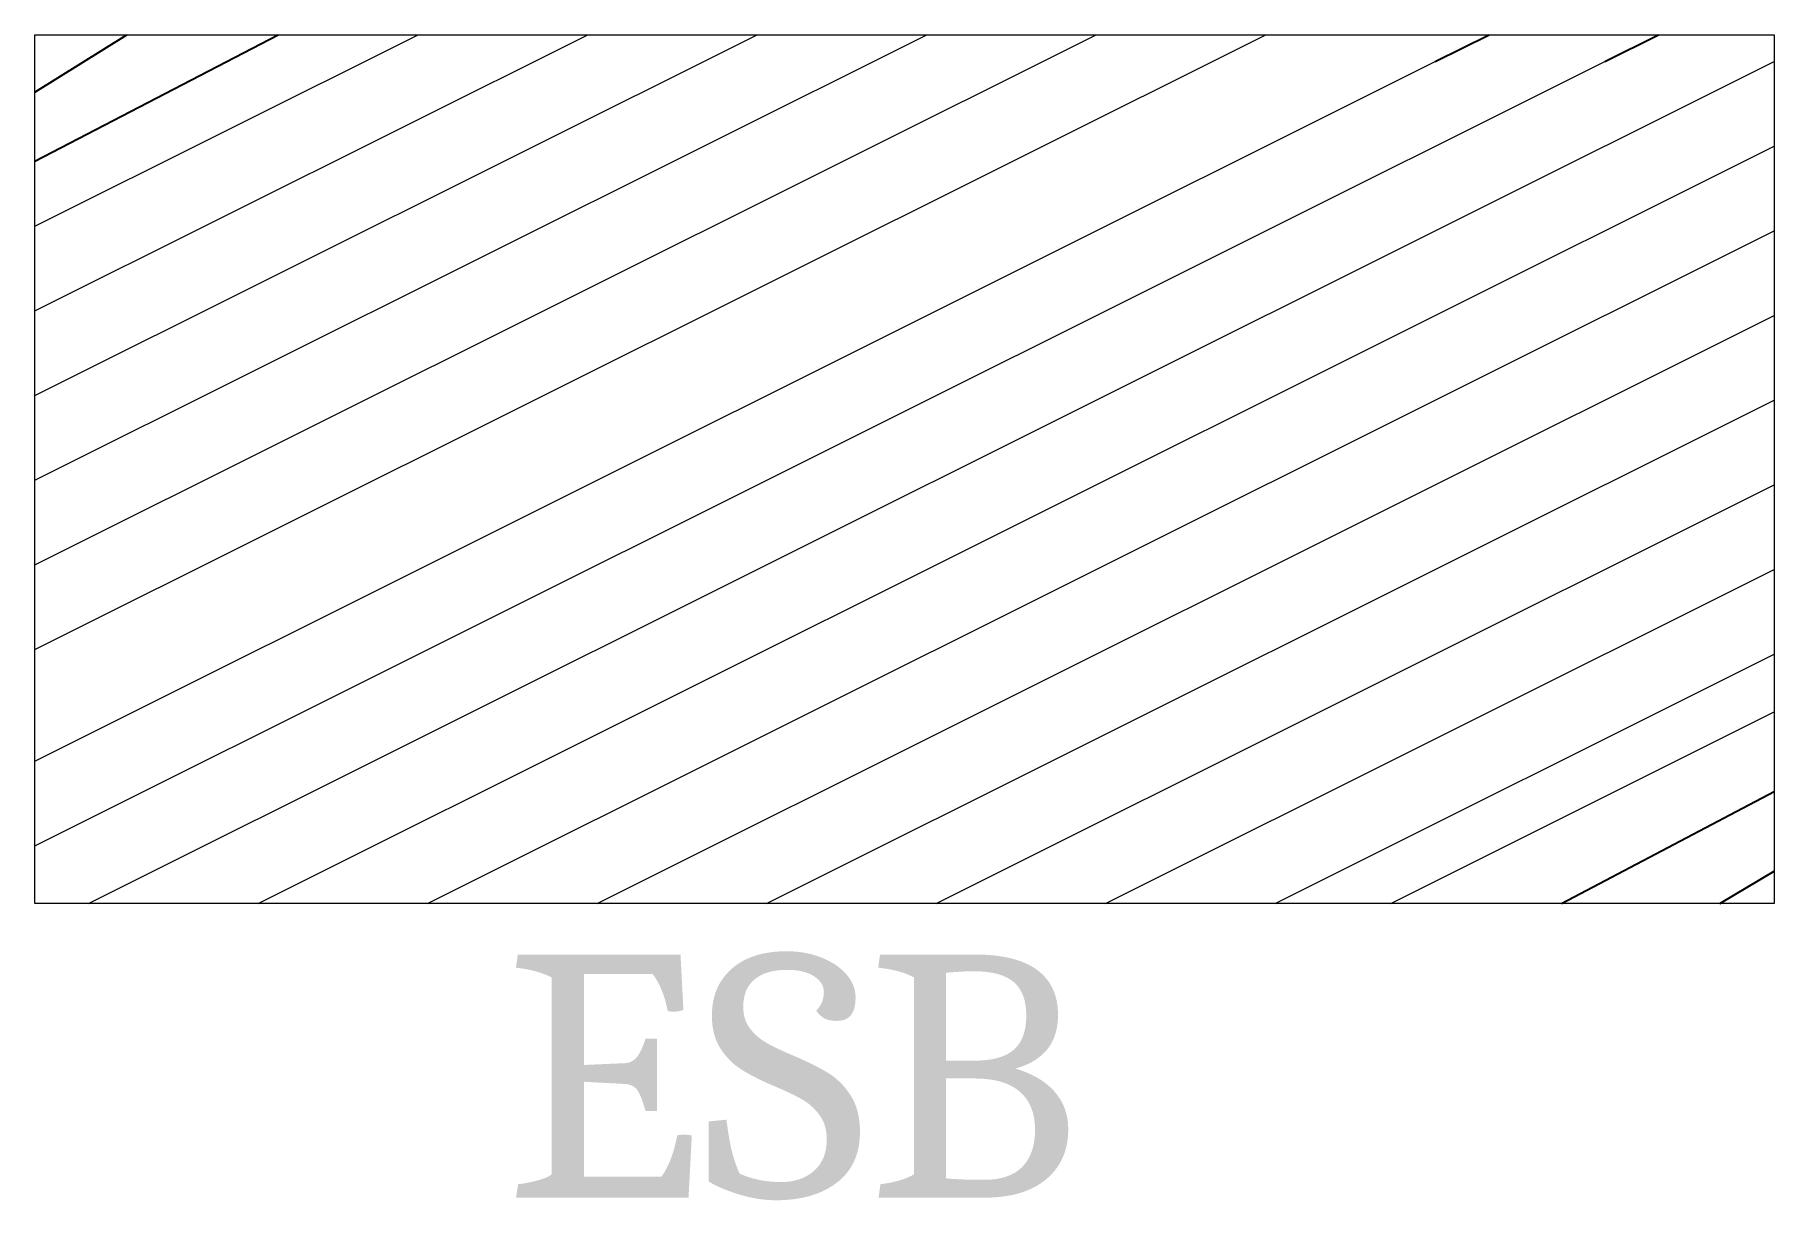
# Model space of a CAD drawing. Header units: inches. Extents: x 41.6 to 72, y 19.7 to 40.1.
import ezdxf

# ---------------------------------------------------------------- set-up
doc = ezdxf.new("R2010")
doc.units = ezdxf.units.IN
doc.header["$MEASUREMENT"] = 0
doc.layers.add('Electrical Loads and  Legend Sheet', color=6, linetype='Continuous', lineweight=25)
doc.styles.get("Standard").update_dxf_attribs({"font": 'Cambria.ttf'})

msp = doc.modelspace()

# ---------------------------------------------------------------- linework, layer by layer
at = {"color": 6}
for p, q in [((41.558, 37.893), (45.818, 40.108)), ((41.558, 39.105), (43.167, 40.108)), ((66.082, 39.637), (67.024, 40.108)), ((69.05, 39.637), (69.993, 40.108)), ((68.295, 24.888), (72.018, 26.848)), ((71.064, 24.888), (72.018, 25.454))]:
    msp.add_line(p, q, dxfattribs=at)
at = {"layer": 'Electrical Loads and  Legend Sheet', "color": 6, "linetype": 'Continuous', "lineweight": 15}
for p, q in [((41.558, 29.337), (63.114, 40.108)), ((41.558, 30.82), (60.145, 40.108)), ((41.558, 32.303), (57.177, 40.108)), ((41.558, 33.786), (54.209, 40.108)), ((41.558, 36.753), (48.273, 40.108)), ((41.558, 35.27), (51.241, 40.108)), ((41.558, 25.9), (69.05, 39.637)), ((41.558, 27.383), (66.082, 39.637)), ((42.5, 24.888), (72.018, 39.637)), ((45.469, 24.888), (72.018, 38.154)), ((48.437, 24.888), (72.018, 36.671)), ((51.405, 24.888), (72.018, 35.188)), ((51.405, 24.888), (72.018, 35.188)), ((54.373, 24.888), (72.018, 33.705)), ((57.341, 24.888), (72.018, 32.221)), ((60.309, 24.888), (72.018, 30.738)), ((63.278, 24.888), (72.018, 29.255)), ((65.303, 24.888), (72.018, 28.243))]:
    msp.add_line(p, q, dxfattribs=at)
msp.add_lwpolyline([(41.558, 40.108), (72.018, 40.108), (72.018, 24.888), (41.558, 24.888)], close=True, dxfattribs=at)

# ---------------------------------------------------------------- texts
at = {"color": 6}
msp.add_text('ESB', height=4.2606, dxfattribs=at).set_placement((49.793, 19.733))

doc.saveas('drawing.dxf')
